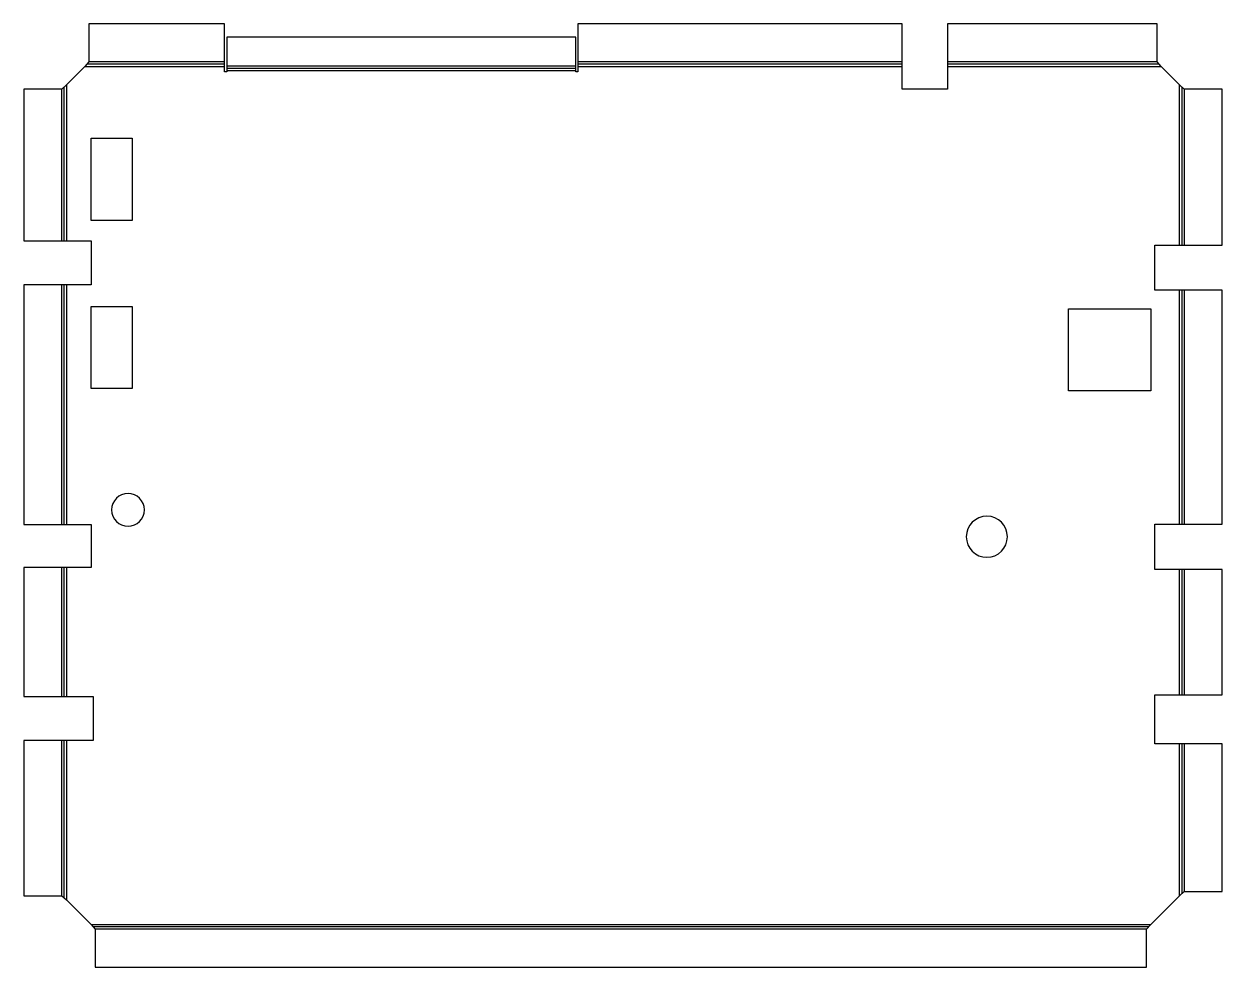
# Model space of a CAD drawing. Header units: inches. Extents: x -0.7 to 10.8, y 0 to 9.
import ezdxf

# ---------------------------------------------------------------- set-up
doc = ezdxf.new("R2010")
doc.units = ezdxf.units.IN

msp = doc.modelspace()

# ---------------------------------------------------------------- linework, layer by layer
at = {"layer": 'BEND'}
for p, q in [((1.24, 8.658), (-0.08, 8.658)), ((4.605, 8.618), (1.26, 8.618)), ((7.735, 8.658), (4.625, 8.658)), ((10.197, 8.658), (8.169, 8.658)), ((-0.298, 6.963), (-0.298, 8.44)), ((10.414, 8.44), (10.414, 6.924)), ((-0.298, 4.245), (-0.298, 6.542)), ((10.414, 6.49), (10.414, 4.246)), ((-0.298, 2.593), (-0.298, 3.831)), ((10.414, 3.813), (10.414, 2.612)), ((-0.298, 0.663), (-0.298, 2.174)), ((10.414, 2.141), (10.414, 0.703)), ((10.097, 0.386), (-0.02, 0.386))]:
    msp.add_line(p, q, dxfattribs=at)
at = {"layer": 'BEND_EXTENT'}
for p, q in [((-0.1, 8.635), (1.24, 8.635)), ((1.24, 8.681), (-0.06, 8.681)), ((1.26, 8.641), (4.605, 8.641)), ((7.735, 8.681), (4.625, 8.681)), ((4.625, 8.635), (7.735, 8.635)), ((10.177, 8.681), (8.169, 8.681)), ((8.169, 8.635), (10.217, 8.635)), ((4.605, 8.595), (1.26, 8.595)), ((-0.32, 6.963), (-0.32, 8.42)), ((-0.275, 8.46), (-0.275, 6.963)), ((10.392, 6.924), (10.392, 8.46)), ((10.437, 8.42), (10.437, 6.924)), ((-0.32, 4.245), (-0.32, 6.542)), ((-0.275, 6.542), (-0.275, 4.245)), ((10.392, 4.246), (10.392, 6.49)), ((10.437, 6.49), (10.437, 4.246)), ((-0.32, 2.593), (-0.32, 3.831)), ((-0.275, 3.831), (-0.275, 2.593)), ((10.392, 2.612), (10.392, 3.813)), ((10.437, 3.813), (10.437, 2.612)), ((-0.32, 0.683), (-0.32, 2.174)), ((-0.275, 2.174), (-0.275, 0.643)), ((10.392, 0.683), (10.392, 2.141)), ((10.437, 2.141), (10.437, 0.723)), ((-0.04, 0.408), (10.117, 0.408)), ((10.077, 0.363), (0, 0.363))]:
    msp.add_line(p, q, dxfattribs=at)
at = {"layer": 'INTERIOR_PROFILES'}
for points in [[(-0.04, 7.16), (-0.04, 7.947), (0.354, 7.947), (0.354, 7.16)], [(-0.04, 5.548), (-0.04, 6.335), (0.354, 6.335), (0.354, 5.548)], [(10.117, 6.313), (10.117, 5.526), (9.33, 5.526), (9.33, 6.313)]]:
    msp.add_lwpolyline(points, close=True, dxfattribs=at)
at = {"layer": 'INTERIOR_PROFILES', "extrusion": (0, 0, -1)}
for centre, radius in [((-0.314, 4.384), 0.157), ((-8.546, 4.126), 0.197)]:
    msp.add_circle(centre, radius, dxfattribs=at)
at = {"layer": 'OUTER_PROFILES'}
msp.add_lwpolyline([(4.605, 8.916), (1.26, 8.916), (1.26, 8.585), (1.24, 8.585), (1.24, 9.044), (-0.06, 9.044), (-0.06, 8.681), (-0.1, 8.635), (-0.275, 8.46), (-0.32, 8.42), (-0.683, 8.42), (-0.683, 6.963), (-0.04, 6.963), (-0.04, 6.542), (-0.683, 6.542), (-0.683, 4.245), (-0.04, 4.245), (-0.04, 3.831), (-0.683, 3.831), (-0.683, 2.593), (-0.02, 2.593), (-0.02, 2.174), (-0.683, 2.174), (-0.683, 0.683), (-0.32, 0.683), (-0.275, 0.643), (-0.04, 0.408), (0, 0.363), (0, 0), (10.077, 0), (10.077, 0.363), (10.117, 0.408), (10.392, 0.683), (10.437, 0.723), (10.8, 0.723), (10.8, 2.141), (10.157, 2.141), (10.157, 2.612), (10.8, 2.612), (10.8, 3.813), (10.157, 3.813), (10.157, 4.246), (10.8, 4.246), (10.8, 6.49), (10.157, 6.49), (10.157, 6.924), (10.8, 6.924), (10.8, 8.42), (10.437, 8.42), (10.392, 8.46), (10.217, 8.635), (10.177, 8.681), (10.177, 9.044), (8.169, 9.044), (8.169, 8.42), (7.735, 8.42), (7.735, 9.044), (4.625, 9.044), (4.625, 8.585), (4.605, 8.585)], close=True, dxfattribs=at)

doc.saveas('drawing.dxf')
